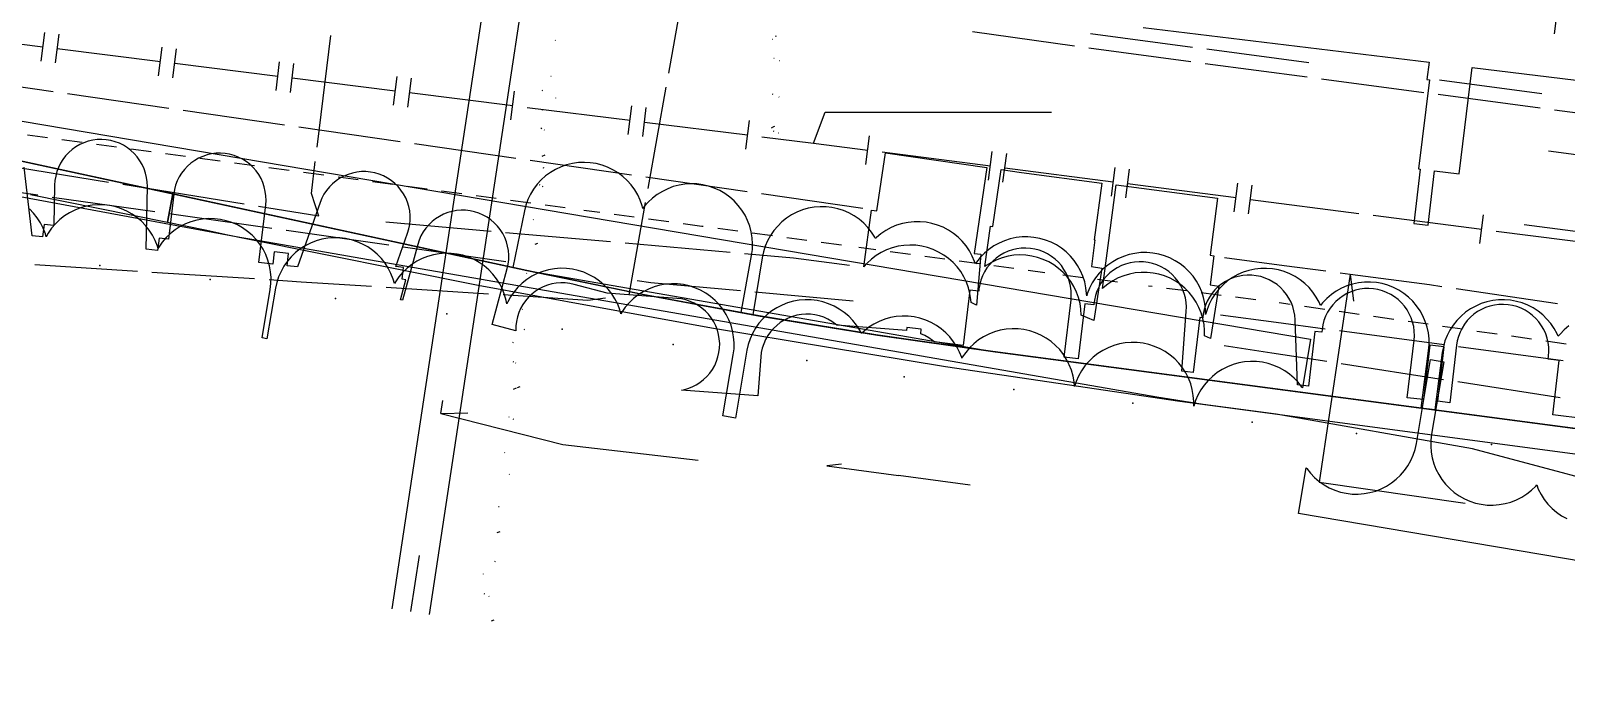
# Model space of a CAD drawing. Header units: metres. Extents: x -3782 to -2031, y 18790 to 19846.
# Drawn here: x -3623.2 to -3570.2, y 18949.6 to 18971.8 of the extents above; entities that cross this region are included whole.
import ezdxf

# ---------------------------------------------------------------- set-up
doc = ezdxf.new("R2010")
doc.units = ezdxf.units.M
for name, color, linetype in [('BOUNDARY', 7, 'Continuous'), ('CURB', 7, 'Continuous'), ('ELECTR_CABLE', 7, 'Continuous'), ('ELECTR_CABLE_COMM', 7, 'Continuous'), ('GAS', 7, 'Continuous'), ('GRASS', 7, 'Continuous'), ('GROUND', 7, 'Continuous'), ('HEAT', 7, 'Continuous'), ('OVERHEAD_POWER_LINE', 7, 'Continuous'), ('ROAD', 7, 'Continuous'), ('SEWER', 7, 'Continuous'), ('TREE', 7, 'Continuous'), ('WATER_PIPELINE', 7, 'Continuous')]:
    doc.layers.add(name, color=color, linetype=linetype)

msp = doc.modelspace()

# ---------------------------------------------------------------- linework, layer by layer
at = {"layer": 'BOUNDARY'}
msp.add_lwpolyline([(-3282.067, 18918.894), (-3491.403, 18946.577), (-3498.417, 18947.192), (-3505.458, 18947.188), (-3512.471, 18946.565), (-3516.836, 18945.785), (-3517.957, 18945.65), (-3519.947, 18945.811), (-3549.93, 18949.758), (-3552.221, 18950.065), (-3554.135, 18950.418), (-3554.181, 18950.436), (-3560.29, 18953.261), (-3566.754, 18955.601), (-3573.395, 18957.376), (-3580.164, 18958.575), (-3582.693, 18958.912), (-3584.287, 18959.157), (-3615.528, 18964.605), (-3615.941, 18964.679), (-3635.722, 18968.342)], dxfattribs=at)
at = {"layer": 'CURB'}
for points in [[(-3637.311, 18969.846), (-3624.107, 18967.448), (-3606.03, 18963.534), (-3589.949, 18960.734), (-3552.443, 18955.778)], [(-3622.58, 18968.12), (-3623.276, 18968.215)], [(-3621.389, 18967.958), (-3622.085, 18968.053)], [(-3620.198, 18967.796), (-3620.894, 18967.891)], [(-3619.006, 18967.634), (-3619.702, 18967.729)], [(-3617.815, 18967.472), (-3618.511, 18967.567)], [(-3616.624, 18967.311), (-3617.32, 18967.405)], [(-3615.432, 18967.149), (-3616.128, 18967.243)], [(-3614.241, 18966.988), (-3614.937, 18967.082)], [(-3613.049, 18966.827), (-3613.745, 18966.921)], [(-3611.858, 18966.666), (-3612.554, 18966.76)], [(-3610.666, 18966.504), (-3611.362, 18966.599)], [(-3609.475, 18966.343), (-3610.171, 18966.437)], [(-3608.283, 18966.182), (-3608.979, 18966.276)], [(-3607.092, 18966.021), (-3607.788, 18966.115)], [(-3605.901, 18965.86), (-3606.596, 18965.954)], [(-3604.709, 18965.698), (-3605.405, 18965.792)], [(-3603.518, 18965.537), (-3604.068, 18965.612)], [(-3602.326, 18965.376), (-3603.022, 18965.47)], [(-3601.135, 18965.215), (-3601.831, 18965.309)], [(-3600, 18965.061), (-3600.639, 18965.148)], [(-3599.943, 18965.053), (-3600, 18965.061)], [(-3598.752, 18964.892), (-3599.448, 18964.986)], [(-3597.56, 18964.731), (-3598.256, 18964.825)], [(-3596.369, 18964.57), (-3597.065, 18964.664)], [(-3595.177, 18964.409), (-3595.873, 18964.503)], [(-3593.986, 18964.247), (-3594.571, 18964.326)], [(-3592.795, 18964.086), (-3593.491, 18964.18)], [(-3591.603, 18963.925), (-3592.299, 18964.019)], [(-3590.412, 18963.764), (-3591.108, 18963.858)], [(-3589.22, 18963.602), (-3589.916, 18963.697)], [(-3588.149, 18963.458), (-3588.725, 18963.535)], [(-3586.836, 18963.289), (-3587.533, 18963.378)], [(-3585.644, 18963.135), (-3586.34, 18963.225)], [(-3584.451, 18962.982), (-3584.573, 18962.998)], [(-3583.259, 18962.829), (-3583.955, 18962.918)], [(-3582.066, 18962.676), (-3582.763, 18962.765)], [(-3580.874, 18962.522), (-3581.57, 18962.612)], [(-3579.682, 18962.363), (-3580.069, 18962.419)], [(-3578.492, 18962.192), (-3579.187, 18962.292)], [(-3577.302, 18962.02), (-3577.997, 18962.121)], [(-3576.112, 18961.849), (-3576.807, 18961.949)], [(-3574.922, 18961.678), (-3575.617, 18961.778)], [(-3573.732, 18961.506), (-3574.427, 18961.607)], [(-3572.542, 18961.335), (-3573.237, 18961.435)], [(-3571.352, 18961.164), (-3572.047, 18961.264)], [(-3570.162, 18960.992), (-3570.857, 18961.093)]]:
    msp.add_lwpolyline(points, dxfattribs=at)
at = {"layer": 'ELECTR_CABLE'}
for points in [[(-3601.135, 18970.359), (-3600.509, 18973.852)], [(-3613.277, 18967.803), (-3612.805, 18971.656)], [(-3597.45, 18971.629), (-3597.421, 18971.643)], [(-3587.13, 18971.284), (-3590.647, 18971.787)], [(-3583.058, 18971.244), (-3586.581, 18971.712)], [(-3605.057, 18971.492), (-3605.044, 18971.485)], [(-3597.548, 18971.518), (-3597.551, 18971.52)], [(-3583.112, 18970.747), (-3586.634, 18971.215)], [(-3579.04, 18970.71), (-3582.562, 18971.178)], [(-3597.498, 18970.857), (-3597.514, 18970.866)], [(-3597.3, 18970.776), (-3597.315, 18970.782)], [(-3579.094, 18970.213), (-3582.616, 18970.681)], [(-3625.889, 18970.231), (-3622.391, 18969.726)], [(-3605.21, 18970.253), (-3605.196, 18970.246)], [(-3575.076, 18969.679), (-3578.599, 18970.147)], [(-3571.003, 18969.642), (-3574.525, 18970.11)], [(-3621.896, 18969.655), (-3618.398, 18969.15)], [(-3605.489, 18969.745), (-3605.505, 18969.756)], [(-3605.05, 18969.498), (-3605.044, 18969.492)], [(-3601.849, 18966.373), (-3601.223, 18969.867)], [(-3597.536, 18969.618), (-3597.552, 18969.627)], [(-3597.322, 18969.528), (-3597.336, 18969.534)], [(-3571.058, 18969.145), (-3574.581, 18969.613)], [(-3617.903, 18969.079), (-3614.405, 18968.575)], [(-3605.472, 18969.071), (-3605.506, 18969.09)], [(-3567.04, 18968.611), (-3570.563, 18969.079)], [(-3613.91, 18968.503), (-3610.412, 18967.999)], [(-3605.518, 18968.436), (-3605.549, 18968.452)], [(-3605.439, 18968.395), (-3605.425, 18968.388)], [(-3597.593, 18968.464), (-3597.504, 18968.509)], [(-3597.504, 18968.509), (-3597.475, 18968.524)], [(-3609.917, 18967.927), (-3606.419, 18967.423)], [(-3597.494, 18968.341), (-3597.518, 18968.351)], [(-3597.344, 18968.281), (-3597.358, 18968.286)], [(-3613.474, 18966.2), (-3613.338, 18967.307)], [(-3605.924, 18967.351), (-3602.426, 18966.847)], [(-3605.41, 18967.52), (-3605.513, 18967.481)], [(-3620.472, 18966.583), (-3624.653, 18967.255)], [(-3605.482, 18967.099), (-3605.448, 18967.081)], [(-3601.932, 18966.776), (-3598.433, 18966.271)], [(-3626.459, 18966.646), (-3622.914, 18966.146)], [(-3615.797, 18965.831), (-3619.978, 18966.504)], [(-3605.609, 18966.507), (-3605.588, 18966.496)], [(-3605.502, 18966.449), (-3605.48, 18966.436)], [(-3622.419, 18966.076), (-3618.875, 18965.575)], [(-3613.213, 18965.416), (-3615.304, 18965.752)], [(-3613.213, 18965.416), (-3613.474, 18966.2)], [(-3602.507, 18962.701), (-3601.937, 18965.881)], [(-3597.939, 18966.2), (-3594.441, 18965.695)], [(-3618.38, 18965.505), (-3614.835, 18965.005)], [(-3607.272, 18964.888), (-3610.901, 18965.211)], [(-3605.82, 18965.298), (-3605.807, 18965.292)], [(-3614.34, 18964.935), (-3614.335, 18964.934)], [(-3614.335, 18964.934), (-3610.797, 18964.425)], [(-3603.145, 18964.522), (-3606.774, 18964.844)], [(-3566.566, 18964.462), (-3571.604, 18965.12)], [(-3610.302, 18964.353), (-3606.759, 18963.843)], [(-3605.668, 18964.471), (-3605.761, 18964.435)], [(-3599.018, 18964.155), (-3602.647, 18964.478)], [(-3596.829, 18963.961), (-3598.52, 18964.111)], [(-3623.016, 18963.742), (-3619.475, 18963.514)], [(-3594.901, 18963.704), (-3596.829, 18963.961)], [(-3581.955, 18963.983), (-3579.888, 18963.71)], [(-3579.888, 18963.71), (-3578.451, 18963.52)], [(-3618.976, 18963.482), (-3615.435, 18963.255)], [(-3614.936, 18963.222), (-3613.826, 18963.151)], [(-3613.826, 18963.151), (-3611.394, 18962.995)], [(-3606.049, 18963.441), (-3606.036, 18963.434)], [(-3602.227, 18963.19), (-3601.759, 18963.123)], [(-3601.759, 18963.123), (-3598.664, 18962.844)], [(-3577.613, 18963.409), (-3578.679, 18956.226)], [(-3577.955, 18963.454), (-3577.613, 18963.409)], [(-3577.613, 18963.409), (-3574.881, 18963.048)], [(-3577.613, 18963.409), (-3577.498, 18962.482)], [(-3610.895, 18962.962), (-3607.354, 18962.735)], [(-3606.855, 18962.703), (-3603.925, 18962.514)], [(-3603.925, 18962.514), (-3603.318, 18962.594)], [(-3598.166, 18962.8), (-3594.768, 18962.494)], [(-3574.881, 18963.048), (-3574.453, 18962.984)], [(-3573.958, 18962.911), (-3570.462, 18962.392)], [(-3606.202, 18962.202), (-3606.188, 18962.195)], [(-3580.164, 18961.739), (-3582.085, 18961.995)], [(-3606.54, 18961.749), (-3606.541, 18961.752)], [(-3606.135, 18961.507), (-3606.112, 18961.494)], [(-3578.474, 18961.514), (-3580.164, 18961.739)], [(-3606.498, 18961.039), (-3606.521, 18961.052)], [(-3581.962, 18960.946), (-3580.321, 18960.692)], [(-3574.367, 18960.967), (-3577.978, 18961.448)], [(-3580.321, 18960.692), (-3578.424, 18960.399)], [(-3570.261, 18960.419), (-3573.872, 18960.9)], [(-3606.49, 18960.374), (-3606.51, 18960.385)], [(-3606.431, 18960.344), (-3606.417, 18960.337)], [(-3577.93, 18960.322), (-3574.393, 18959.775)], [(-3606.403, 18959.469), (-3606.505, 18959.43)], [(-3606.279, 18959.517), (-3606.372, 18959.481)], [(-3573.898, 18959.699), (-3570.361, 18959.152)], [(-3606.66, 18958.486), (-3606.646, 18958.479)], [(-3606.517, 18958.411), (-3606.494, 18958.398)], [(-3606.809, 18957.247), (-3606.795, 18957.24)], [(-3606.646, 18956.5), (-3606.638, 18956.494)], [(-3578.679, 18956.226), (-3573.65, 18955.498)], [(-3607.01, 18955.386), (-3606.996, 18955.379)], [(-3606.968, 18954.511), (-3607.07, 18954.471)], [(-3607.527, 18953.047), (-3607.532, 18953.052)], [(-3607.151, 18953.495), (-3607.131, 18953.485)], [(-3607.489, 18952.357), (-3607.512, 18952.37)], [(-3607.345, 18952.284), (-3607.331, 18952.277)], [(-3607.18, 18951.459), (-3607.272, 18951.421)]]:
    msp.add_lwpolyline(points, dxfattribs=at)
for points in [[(-3590.359, 18964.105), (-3590.517, 18962.345), (-3590.701, 18962.431), (-3590.707, 18962.539), (-3590.739, 18962.743), (-3590.79, 18962.942), (-3590.862, 18963.136), (-3590.951, 18963.321), (-3591.059, 18963.497), (-3591.183, 18963.662), (-3591.322, 18963.813), (-3591.476, 18963.95), (-3591.643, 18964.072), (-3591.821, 18964.176), (-3592.008, 18964.263), (-3592.202, 18964.331), (-3592.402, 18964.379), (-3592.607, 18964.407), (-3592.812, 18964.416), (-3593.018, 18964.404), (-3593.222, 18964.372), (-3593.421, 18964.32), (-3593.615, 18964.249), (-3593.8, 18964.16), (-3593.976, 18964.052), (-3594.141, 18963.928), (-3594.292, 18963.788), (-3594.402, 18963.666), (-3594.141, 18965.62), (-3593.95, 18965.595), (-3593.66, 18967.604), (-3590.162, 18967.099), (-3590.591, 18964.126)], [(-3586.448, 18964.595), (-3586.423, 18964.592), (-3586.545, 18963.678), (-3586.182, 18963.622), (-3586.462, 18961.81), (-3586.896, 18961.994), (-3586.908, 18962.198), (-3586.94, 18962.401), (-3586.991, 18962.601), (-3587.062, 18962.794), (-3587.152, 18962.98), (-3587.259, 18963.156), (-3587.384, 18963.32), (-3587.523, 18963.472), (-3587.677, 18963.609), (-3587.844, 18963.73), (-3588.021, 18963.835), (-3588.208, 18963.921), (-3588.403, 18963.989), (-3588.603, 18964.037), (-3588.807, 18964.066), (-3589.013, 18964.074), (-3589.219, 18964.063), (-3589.422, 18964.031), (-3589.622, 18963.979), (-3589.815, 18963.908), (-3590.001, 18963.818), (-3590.177, 18963.711), (-3590.22, 18963.678), (-3590.034, 18965.073), (-3589.951, 18965.062), (-3589.667, 18967.028), (-3588.965, 18966.926), (-3586.188, 18966.559)], [(-3585.693, 18966.494), (-3582.189, 18966.031), (-3582.449, 18964.062), (-3582.317, 18964.044), (-3582.45, 18963.045), (-3582.15, 18962.999), (-3582.431, 18961.186), (-3582.641, 18961.275), (-3582.639, 18961.465), (-3582.658, 18961.67), (-3582.697, 18961.873), (-3582.756, 18962.07), (-3582.834, 18962.261), (-3582.93, 18962.444), (-3583.043, 18962.616), (-3583.173, 18962.776), (-3583.318, 18962.922), (-3583.476, 18963.054), (-3583.647, 18963.17), (-3583.828, 18963.268), (-3584.018, 18963.348), (-3584.215, 18963.409), (-3584.417, 18963.45), (-3584.622, 18963.472), (-3584.828, 18963.473), (-3585.033, 18963.454), (-3585.235, 18963.415), (-3585.433, 18963.357), (-3585.624, 18963.279), (-3585.806, 18963.183), (-3585.978, 18963.07), (-3586.138, 18962.94), (-3586.166, 18962.912)]]:
    msp.add_lwpolyline(points, close=True, dxfattribs=at)
at = {"layer": 'ELECTR_CABLE_COMM'}
msp.add_lwpolyline([(-3563.318, 18966.669), (-3570.77, 18967.659)], dxfattribs=at)
at = {"layer": 'GAS'}
for points in [[(-3570.566, 18971.717), (-3570.436, 18972.708)], [(-3626.298, 18971.709), (-3622.74, 18971.264)], [(-3622.802, 18970.768), (-3622.678, 18971.76)], [(-3622.306, 18970.706), (-3622.182, 18971.698)], [(-3622.244, 18971.202), (-3618.686, 18970.757)], [(-3618.748, 18970.261), (-3618.624, 18971.253)], [(-3618.252, 18970.199), (-3618.128, 18971.191)], [(-3618.19, 18970.695), (-3614.632, 18970.25)], [(-3614.694, 18969.754), (-3614.57, 18970.746)], [(-3614.198, 18969.692), (-3614.074, 18970.684)], [(-3614.136, 18970.188), (-3610.578, 18969.743)], [(-3610.64, 18969.247), (-3610.516, 18970.239)], [(-3610.144, 18969.185), (-3610.02, 18970.177)], [(-3610.082, 18969.681), (-3606.524, 18969.236)], [(-3606.586, 18968.74), (-3606.462, 18969.732)], [(-3606.028, 18969.174), (-3602.47, 18968.729)], [(-3602.532, 18968.233), (-3602.408, 18969.225)], [(-3602.036, 18968.171), (-3601.912, 18969.163)], [(-3596.141, 18967.938), (-3595.738, 18969.003)], [(-3595.738, 18969.003), (-3587.923, 18969.003)], [(-3601.974, 18968.667), (-3598.416, 18968.222)], [(-3598.478, 18967.726), (-3598.354, 18968.718)], [(-3597.92, 18968.16), (-3596.141, 18967.938)], [(-3596.141, 18967.938), (-3594.27, 18967.696)], [(-3594.333, 18967.2), (-3594.206, 18968.192)], [(-3593.774, 18967.632), (-3590.031, 18967.15)], [(-3590.095, 18966.654), (-3589.967, 18967.646)], [(-3589.599, 18966.59), (-3589.471, 18967.582)], [(-3589.535, 18967.086), (-3585.792, 18966.604)], [(-3585.856, 18966.108), (-3585.728, 18967.099)], [(-3585.36, 18966.044), (-3585.232, 18967.035)], [(-3585.296, 18966.54), (-3581.553, 18966.057)], [(-3581.617, 18965.561), (-3581.489, 18966.553)], [(-3581.121, 18965.497), (-3580.993, 18966.489)], [(-3581.057, 18965.993), (-3577.314, 18965.511)], [(-3576.818, 18965.447), (-3573.075, 18964.964)], [(-3573.139, 18964.468), (-3573.011, 18965.46)], [(-3572.579, 18964.9), (-3568.836, 18964.418)]]:
    msp.add_lwpolyline(points, dxfattribs=at)
at = {"layer": 'GRASS'}
msp.add_lwpolyline([(-3623.165, 18966.164), (-3618.435, 18965.212), (-3618.253, 18966.181), (-3624.107, 18967.448)], dxfattribs=at)
msp.add_lwpolyline([(-3589.949, 18960.734), (-3593.99, 18961.311), (-3598.018, 18961.97), (-3602.032, 18962.711), (-3606.03, 18963.534), (-3618.253, 18966.181), (-3618.435, 18965.212), (-3617.76, 18965.071), (-3617.084, 18964.929), (-3616.409, 18964.785), (-3615.735, 18964.641), (-3607.711, 18963.03), (-3599.661, 18961.556), (-3591.588, 18960.218), (-3583.493, 18959.018), (-3553.545, 18955.032), (-3554.162, 18950.325), (-3553.186, 18950.194), (-3552.443, 18955.778)], close=True, dxfattribs=at)
at = {"layer": 'GROUND'}
msp.add_lwpolyline([(-3624.107, 18967.448), (-3618.253, 18966.181), (-3606.03, 18963.534), (-3602.012, 18962.707), (-3597.979, 18961.963), (-3593.931, 18961.302), (-3589.871, 18960.724), (-3552.443, 18955.778), (-3553.18, 18950.242), (-3554.135, 18950.418), (-3554.181, 18950.436), (-3560.29, 18953.261), (-3566.754, 18955.601), (-3573.395, 18957.376), (-3580.164, 18958.575), (-3582.693, 18958.912), (-3584.287, 18959.157), (-3615.528, 18964.605), (-3615.941, 18964.679), (-3635.722, 18968.342)], dxfattribs=at)
at = {"layer": 'HEAT'}
for points in [[(-3609.644, 18958.693), (-3605.786, 18984.193)], [(-3608.358, 18958.498), (-3604.501, 18983.999)], [(-3609.001, 18958.596), (-3608.932, 18959.051)], [(-3610.679, 18951.848), (-3609.644, 18958.693)], [(-3609.394, 18951.654), (-3608.358, 18958.498)], [(-3609.001, 18958.596), (-3608.067, 18958.617)], [(-3609.001, 18958.596), (-3604.79, 18957.528)], [(-3604.79, 18957.528), (-3600.116, 18956.982)], [(-3610.036, 18951.751), (-3609.743, 18953.69)]]:
    msp.add_lwpolyline(points, dxfattribs=at)
at = {"layer": 'OVERHEAD_POWER_LINE'}
for points in [[(-3595.172, 18956.85), (-3595.684, 18956.785)], [(-3595.684, 18956.785), (-3593.207, 18956.449)], [(-3590.729, 18956.122), (-3593.207, 18956.449)]]:
    msp.add_lwpolyline(points, dxfattribs=at)
at = {"layer": 'ROAD'}
msp.add_lwpolyline([(-3570.069, 18961.622), (-3570.227, 18961.489), (-3570.37, 18961.341), (-3570.431, 18961.265), (-3570.469, 18961.354), (-3570.569, 18961.534), (-3570.686, 18961.704), (-3570.82, 18961.861), (-3570.968, 18962.004), (-3571.129, 18962.133), (-3571.302, 18962.244), (-3571.485, 18962.339), (-3571.677, 18962.415), (-3571.875, 18962.471), (-3572.078, 18962.508), (-3572.283, 18962.525), (-3572.489, 18962.522), (-3572.694, 18962.498), (-3572.896, 18962.455), (-3573.092, 18962.392), (-3573.281, 18962.31), (-3573.461, 18962.21), (-3573.631, 18962.093), (-3573.788, 18961.96), (-3573.931, 18961.812), (-3574.059, 18961.65), (-3574.171, 18961.477), (-3574.266, 18961.294), (-3574.341, 18961.102), (-3574.398, 18960.904), (-3574.435, 18960.701), (-3574.697, 18958.719), (-3575.167, 18958.781), (-3574.905, 18960.763), (-3574.888, 18960.969), (-3574.891, 18961.175), (-3574.914, 18961.38), (-3574.958, 18961.581), (-3575.021, 18961.777), (-3575.103, 18961.966), (-3575.203, 18962.147), (-3575.32, 18962.316), (-3575.453, 18962.473), (-3575.601, 18962.617), (-3575.762, 18962.745), (-3575.936, 18962.857), (-3576.119, 18962.951), (-3576.31, 18963.027), (-3576.509, 18963.083), (-3576.711, 18963.12), (-3576.917, 18963.137), (-3577.123, 18963.134), (-3577.327, 18963.111), (-3577.529, 18963.067), (-3577.725, 18963.004), (-3577.914, 18962.922), (-3578.094, 18962.822), (-3578.264, 18962.705), (-3578.421, 18962.572), (-3578.565, 18962.424), (-3578.637, 18962.333), (-3578.683, 18962.44), (-3578.783, 18962.62), (-3578.9, 18962.789), (-3579.033, 18962.947), (-3579.182, 18963.09), (-3579.343, 18963.218), (-3579.516, 18963.33), (-3579.699, 18963.424), (-3579.891, 18963.5), (-3580.089, 18963.557), (-3580.292, 18963.594), (-3580.497, 18963.611), (-3580.703, 18963.607), (-3580.908, 18963.584), (-3581.109, 18963.54), (-3581.306, 18963.477), (-3581.495, 18963.396), (-3581.675, 18963.296), (-3581.844, 18963.178), (-3582.002, 18963.045), (-3582.145, 18962.897), (-3582.273, 18962.736), (-3582.385, 18962.563), (-3582.479, 18962.379), (-3582.555, 18962.188), (-3582.603, 18962.019), (-3582.606, 18962.194), (-3582.63, 18962.399), (-3582.673, 18962.601), (-3582.736, 18962.797), (-3582.818, 18962.986), (-3582.918, 18963.166), (-3583.035, 18963.336), (-3583.168, 18963.493), (-3583.316, 18963.636), (-3583.478, 18963.765), (-3583.651, 18963.876), (-3583.834, 18963.971), (-3584.026, 18964.046), (-3584.224, 18964.103), (-3584.427, 18964.14), (-3584.632, 18964.157), (-3584.838, 18964.154), (-3585.043, 18964.13), (-3585.244, 18964.087), (-3585.441, 18964.024), (-3585.63, 18963.942), (-3585.81, 18963.842), (-3585.979, 18963.725), (-3586.137, 18963.592), (-3586.28, 18963.444), (-3586.408, 18963.282), (-3586.52, 18963.109), (-3586.614, 18962.926), (-3586.69, 18962.734), (-3586.709, 18962.666), (-3586.711, 18962.737), (-3586.734, 18962.942), (-3586.777, 18963.143), (-3586.84, 18963.339), (-3586.922, 18963.528), (-3587.022, 18963.709), (-3587.139, 18963.878), (-3587.273, 18964.035), (-3587.421, 18964.179), (-3587.582, 18964.307), (-3587.755, 18964.419), (-3587.938, 18964.513), (-3588.13, 18964.589), (-3588.328, 18964.645), (-3588.531, 18964.682), (-3588.736, 18964.699), (-3588.942, 18964.696), (-3589.147, 18964.673), (-3589.349, 18964.629), (-3589.545, 18964.566), (-3589.734, 18964.484), (-3589.914, 18964.384), (-3590.084, 18964.267), (-3590.241, 18964.134), (-3590.384, 18963.986), (-3590.512, 18963.825), (-3590.553, 18963.762), (-3590.578, 18963.845), (-3590.658, 18964.035), (-3590.756, 18964.216), (-3590.872, 18964.386), (-3591.004, 18964.545), (-3591.15, 18964.69), (-3591.31, 18964.82), (-3591.482, 18964.933), (-3591.664, 18965.029), (-3591.855, 18965.107), (-3592.053, 18965.166), (-3592.255, 18965.205), (-3592.46, 18965.224), (-3592.667, 18965.222), (-3592.872, 18965.201), (-3593.073, 18965.16), (-3593.27, 18965.099), (-3593.46, 18965.019), (-3593.641, 18964.92), (-3593.812, 18964.805), (-3593.971, 18964.673), (-3593.999, 18964.644), (-3594.024, 18964.694), (-3594.136, 18964.867), (-3594.265, 18965.028), (-3594.408, 18965.176), (-3594.566, 18965.309), (-3594.735, 18965.426), (-3594.915, 18965.526), (-3595.105, 18965.607), (-3595.301, 18965.67), (-3595.502, 18965.713), (-3595.707, 18965.737), (-3595.913, 18965.74), (-3596.119, 18965.722), (-3596.321, 18965.685), (-3596.519, 18965.628), (-3596.711, 18965.552), (-3596.894, 18965.458), (-3597.067, 18965.346), (-3597.228, 18965.218), (-3597.376, 18965.074), (-3597.509, 18964.917), (-3597.626, 18964.747), (-3597.726, 18964.567), (-3597.808, 18964.378), (-3597.871, 18964.181), (-3597.914, 18963.98), (-3598.236, 18962.011), (-3598.639, 18962.086), (-3598.277, 18964.052), (-3598.249, 18964.257), (-3598.242, 18964.463), (-3598.255, 18964.668), (-3598.288, 18964.872), (-3598.341, 18965.071), (-3598.413, 18965.264), (-3598.504, 18965.449), (-3598.612, 18965.624), (-3598.737, 18965.788), (-3598.878, 18965.939), (-3599.032, 18966.075), (-3599.199, 18966.196), (-3599.378, 18966.299), (-3599.565, 18966.385), (-3599.76, 18966.451), (-3599.961, 18966.499), (-3600.165, 18966.526), (-3600.371, 18966.533), (-3600.577, 18966.52), (-3600.78, 18966.487), (-3600.979, 18966.434), (-3601.172, 18966.362), (-3601.357, 18966.272), (-3601.533, 18966.163), (-3601.696, 18966.038), (-3601.847, 18965.898), (-3601.983, 18965.743), (-3602.029, 18965.68), (-3602.051, 18965.768), (-3602.119, 18965.963), (-3602.206, 18966.15), (-3602.31, 18966.327), (-3602.432, 18966.493), (-3602.57, 18966.647), (-3602.721, 18966.786), (-3602.886, 18966.91), (-3603.062, 18967.017), (-3603.248, 18967.106), (-3603.441, 18967.177), (-3603.641, 18967.228), (-3603.845, 18967.26), (-3604.05, 18967.271), (-3604.256, 18967.263), (-3604.46, 18967.234), (-3604.661, 18967.185), (-3604.855, 18967.117), (-3605.042, 18967.03), (-3605.219, 18966.925), (-3605.386, 18966.803), (-3605.539, 18966.666), (-3605.679, 18966.514), (-3605.803, 18966.349), (-3605.91, 18966.173), (-3605.999, 18965.988), (-3606.07, 18965.794), (-3606.121, 18965.594), (-3606.523, 18963.641), (-3618.253, 18966.181), (-3624.107, 18967.448)], dxfattribs=at)
at = {"layer": 'SEWER'}
for points in [[(-3584.762, 18971.935), (-3574.892, 18970.733), (-3574.964, 18970.137), (-3574.876, 18970.127), (-3575.251, 18967.047), (-3575.196, 18967.04), (-3575.421, 18965.157), (-3574.925, 18965.099), (-3574.7, 18966.981), (-3573.85, 18966.879), (-3573.403, 18970.552), (-3547.791, 18967.433)], [(-3569.497, 18958.417), (-3570.615, 18958.549), (-3570.394, 18960.423), (-3570.778, 18960.468), (-3570.764, 18960.58), (-3570.754, 18960.736), (-3570.758, 18960.893), (-3570.778, 18961.049), (-3570.814, 18961.202), (-3570.864, 18961.351), (-3570.928, 18961.494), (-3571.006, 18961.63), (-3571.097, 18961.758), (-3571.2, 18961.877), (-3571.315, 18961.984), (-3571.439, 18962.08), (-3571.572, 18962.164), (-3571.713, 18962.233), (-3571.859, 18962.289), (-3572.011, 18962.33), (-3572.166, 18962.356), (-3572.322, 18962.367), (-3572.479, 18962.362), (-3572.635, 18962.342), (-3572.788, 18962.307), (-3572.937, 18962.257), (-3573.08, 18962.193), (-3573.216, 18962.115), (-3573.344, 18962.024), (-3573.463, 18961.92), (-3573.57, 18961.806), (-3573.666, 18961.682), (-3573.75, 18961.549), (-3573.819, 18961.408), (-3573.875, 18961.261), (-3573.916, 18961.11), (-3573.942, 18960.955), (-3574.177, 18958.969), (-3574.588, 18959.017), (-3574.366, 18960.898), (-3574.862, 18960.957), (-3575.084, 18959.076), (-3575.643, 18959.141), (-3575.408, 18961.127), (-3575.398, 18961.284), (-3575.402, 18961.441), (-3575.422, 18961.597), (-3575.458, 18961.75), (-3575.508, 18961.898), (-3575.572, 18962.042), (-3575.65, 18962.178), (-3575.741, 18962.306), (-3575.844, 18962.424), (-3575.958, 18962.532), (-3576.083, 18962.628), (-3576.216, 18962.711), (-3576.356, 18962.781), (-3576.503, 18962.837), (-3576.655, 18962.878), (-3576.81, 18962.904), (-3576.966, 18962.915), (-3577.123, 18962.91), (-3577.279, 18962.89), (-3577.432, 18962.855), (-3577.581, 18962.805), (-3577.724, 18962.741), (-3577.86, 18962.662), (-3577.988, 18962.571), (-3578.106, 18962.468), (-3578.214, 18962.354), (-3578.31, 18962.23), (-3578.393, 18962.097), (-3578.463, 18961.956), (-3578.519, 18961.809), (-3578.56, 18961.658), (-3578.586, 18961.503), (-3578.598, 18961.404), (-3578.834, 18961.433), (-3579.057, 18959.544), (-3579.435, 18959.589), (-3579.513, 18961.833), (-3579.526, 18961.989), (-3579.554, 18962.144), (-3579.597, 18962.294), (-3579.655, 18962.44), (-3579.727, 18962.58), (-3579.813, 18962.712), (-3579.91, 18962.835), (-3580.02, 18962.947), (-3580.14, 18963.049), (-3580.269, 18963.138), (-3580.406, 18963.214), (-3580.55, 18963.276), (-3580.7, 18963.324), (-3580.854, 18963.357), (-3581.01, 18963.374), (-3581.167, 18963.377), (-3581.323, 18963.364), (-3581.478, 18963.335), (-3581.628, 18963.292), (-3581.774, 18963.234), (-3581.914, 18963.162), (-3582.046, 18963.077), (-3582.169, 18962.979), (-3582.281, 18962.869), (-3582.383, 18962.75), (-3582.472, 18962.62), (-3582.548, 18962.483), (-3582.61, 18962.339), (-3582.658, 18962.189), (-3582.691, 18962.036), (-3582.706, 18961.896), (-3582.806, 18961.908), (-3583.029, 18960.013), (-3583.424, 18960.06), (-3583.27, 18962.121), (-3583.266, 18962.278), (-3583.277, 18962.435), (-3583.304, 18962.59), (-3583.345, 18962.741), (-3583.402, 18962.888), (-3583.472, 18963.028), (-3583.556, 18963.161), (-3583.652, 18963.285), (-3583.76, 18963.399), (-3583.879, 18963.501), (-3584.007, 18963.592), (-3584.144, 18963.669), (-3584.287, 18963.733), (-3584.436, 18963.783), (-3584.59, 18963.817), (-3584.745, 18963.837), (-3584.902, 18963.841), (-3585.059, 18963.829), (-3585.214, 18963.803), (-3585.365, 18963.761), (-3585.512, 18963.705), (-3585.652, 18963.634), (-3585.785, 18963.551), (-3585.909, 18963.454), (-3586.022, 18963.346), (-3586.125, 18963.227), (-3586.216, 18963.099), (-3586.293, 18962.962), (-3586.357, 18962.819), (-3586.407, 18962.67), (-3586.441, 18962.517), (-3586.461, 18962.361), (-3586.462, 18962.346), (-3586.777, 18962.384), (-3587.002, 18960.481), (-3587.484, 18960.538), (-3587.251, 18962.526), (-3587.24, 18962.682), (-3587.245, 18962.839), (-3587.265, 18962.995), (-3587.3, 18963.148), (-3587.35, 18963.297), (-3587.415, 18963.44), (-3587.493, 18963.576), (-3587.584, 18963.704), (-3587.687, 18963.822), (-3587.802, 18963.93), (-3587.926, 18964.026), (-3588.059, 18964.109), (-3588.2, 18964.179), (-3588.347, 18964.234), (-3588.498, 18964.275), (-3588.653, 18964.301), (-3588.81, 18964.312), (-3588.967, 18964.307), (-3589.122, 18964.287), (-3589.275, 18964.252), (-3589.424, 18964.202), (-3589.567, 18964.137), (-3589.703, 18964.059), (-3589.831, 18963.968), (-3589.95, 18963.865), (-3590.057, 18963.75), (-3590.153, 18963.626), (-3590.236, 18963.493), (-3590.306, 18963.352), (-3590.362, 18963.205), (-3590.403, 18963.054), (-3590.429, 18962.899), (-3590.438, 18962.822), (-3590.749, 18962.859), (-3590.974, 18960.95), (-3591.966, 18961.067), (-3592.028, 18961.121), (-3592.157, 18961.211), (-3592.293, 18961.289), (-3592.436, 18961.353), (-3592.437, 18961.353), (-3592.418, 18961.512), (-3592.915, 18961.571), (-3592.928, 18961.46), (-3595.329, 18961.643), (-3595.38, 18961.687), (-3595.508, 18961.778), (-3595.644, 18961.855), (-3595.788, 18961.919), (-3595.937, 18961.969), (-3596.09, 18962.004), (-3596.246, 18962.023), (-3596.403, 18962.027), (-3596.559, 18962.016), (-3596.714, 18961.99), (-3596.865, 18961.948), (-3597.012, 18961.892), (-3597.152, 18961.822), (-3597.285, 18961.738), (-3597.409, 18961.642), (-3597.523, 18961.534), (-3597.626, 18961.415), (-3597.717, 18961.287), (-3597.794, 18961.15), (-3597.858, 18961.007), (-3597.908, 18960.858), (-3597.943, 18960.705), (-3597.962, 18960.549), (-3598.064, 18959.206), (-3600.701, 18959.406), (-3600.631, 18959.418), (-3600.48, 18959.46), (-3600.333, 18959.516), (-3600.193, 18959.586), (-3600.06, 18959.67), (-3599.936, 18959.766), (-3599.822, 18959.874), (-3599.719, 18959.993), (-3599.629, 18960.121), (-3599.551, 18960.258), (-3599.487, 18960.401), (-3599.438, 18960.55), (-3599.403, 18960.703), (-3599.383, 18960.859), (-3599.379, 18961.016), (-3599.391, 18961.173), (-3599.417, 18961.327), (-3599.459, 18961.479), (-3599.515, 18961.625), (-3599.585, 18961.766), (-3599.669, 18961.899), (-3599.765, 18962.023), (-3599.873, 18962.136), (-3599.992, 18962.239), (-3600.12, 18962.33), (-3600.257, 18962.408), (-3600.4, 18962.471), (-3600.549, 18962.521), (-3600.702, 18962.556), (-3600.858, 18962.575), (-3603.126, 18962.747), (-3603.259, 18962.75), (-3604.398, 18963.058), (-3604.552, 18963.092), (-3604.708, 18963.11), (-3604.865, 18963.113), (-3605.021, 18963.101), (-3605.176, 18963.073), (-3605.327, 18963.03), (-3605.473, 18962.973), (-3605.613, 18962.901), (-3605.745, 18962.816), (-3605.868, 18962.719), (-3605.981, 18962.61), (-3606.083, 18962.491), (-3606.173, 18962.362), (-3606.249, 18962.225), (-3606.312, 18962.081), (-3606.36, 18961.931), (-3606.394, 18961.778), (-3606.412, 18961.622), (-3606.415, 18961.465), (-3606.414, 18961.451), (-3607.234, 18961.672), (-3606.712, 18963.603), (-3606.679, 18963.757), (-3606.661, 18963.913), (-3606.658, 18964.07), (-3606.67, 18964.226), (-3606.698, 18964.381), (-3606.741, 18964.532), (-3606.798, 18964.678), (-3606.869, 18964.818), (-3606.954, 18964.95), (-3607.052, 18965.073), (-3607.161, 18965.186), (-3607.28, 18965.288), (-3607.409, 18965.378), (-3607.546, 18965.454), (-3607.69, 18965.517), (-3607.839, 18965.565), (-3607.993, 18965.599), (-3608.149, 18965.617), (-3608.306, 18965.62), (-3608.462, 18965.608), (-3608.617, 18965.58), (-3608.768, 18965.537), (-3608.914, 18965.48), (-3609.054, 18965.408), (-3609.186, 18965.323), (-3609.309, 18965.226), (-3609.422, 18965.117), (-3609.524, 18964.998), (-3609.614, 18964.869), (-3609.69, 18964.732), (-3609.753, 18964.588), (-3609.801, 18964.438), (-3610.323, 18962.508), (-3610.398, 18962.528), (-3610.211, 18963.219), (-3610.34, 18963.234), (-3610.291, 18963.645), (-3610.556, 18963.677), (-3610.152, 18964.823), (-3610.107, 18964.973), (-3610.078, 18965.127), (-3610.063, 18965.284), (-3610.064, 18965.441), (-3610.08, 18965.597), (-3610.111, 18965.751), (-3610.158, 18965.901), (-3610.218, 18966.045), (-3610.293, 18966.183), (-3610.381, 18966.314), (-3610.481, 18966.434), (-3610.593, 18966.545), (-3610.715, 18966.644), (-3610.846, 18966.731), (-3610.984, 18966.804), (-3611.13, 18966.863), (-3611.28, 18966.908), (-3611.434, 18966.938), (-3611.591, 18966.953), (-3611.748, 18966.952), (-3611.904, 18966.936), (-3612.058, 18966.904), (-3612.208, 18966.858), (-3612.352, 18966.797), (-3612.491, 18966.722), (-3612.621, 18966.635), (-3612.742, 18966.534), (-3612.852, 18966.423), (-3612.951, 18966.301), (-3613.038, 18966.17), (-3613.111, 18966.031), (-3613.17, 18965.886), (-3613.954, 18963.661), (-3614.312, 18963.703), (-3614.263, 18964.12), (-3614.76, 18964.179), (-3614.809, 18963.761), (-3615.283, 18963.817), (-3615.049, 18965.802), (-3615.038, 18965.959), (-3615.043, 18966.116), (-3615.063, 18966.272), (-3615.098, 18966.425), (-3615.148, 18966.574), (-3615.212, 18966.717), (-3615.29, 18966.853), (-3615.382, 18966.981), (-3615.485, 18967.099), (-3615.599, 18967.207), (-3615.723, 18967.303), (-3615.856, 18967.386), (-3615.997, 18967.456), (-3616.144, 18967.512), (-3616.295, 18967.553), (-3616.45, 18967.579), (-3616.607, 18967.59), (-3616.764, 18967.585), (-3616.919, 18967.565), (-3617.072, 18967.53), (-3617.221, 18967.48), (-3617.365, 18967.416), (-3617.501, 18967.338), (-3617.629, 18967.246), (-3617.747, 18967.143), (-3617.855, 18967.029), (-3617.951, 18966.905), (-3618.034, 18966.772), (-3618.104, 18966.631), (-3618.16, 18966.484), (-3618.201, 18966.333), (-3618.227, 18966.178), (-3618.411, 18964.615), (-3618.732, 18964.653), (-3618.781, 18964.23), (-3619.171, 18964.276), (-3619.136, 18966.438), (-3619.141, 18966.595), (-3619.162, 18966.751), (-3619.198, 18966.904), (-3619.248, 18967.052), (-3619.313, 18967.195), (-3619.392, 18967.331), (-3619.483, 18967.459), (-3619.587, 18967.577), (-3619.701, 18967.684), (-3619.826, 18967.78), (-3619.959, 18967.862), (-3620.1, 18967.932), (-3620.247, 18967.987), (-3620.399, 18968.028), (-3620.554, 18968.053), (-3620.711, 18968.063), (-3620.868, 18968.058), (-3621.023, 18968.038), (-3621.176, 18968.002), (-3621.325, 18967.951), (-3621.468, 18967.886), (-3621.604, 18967.808), (-3621.731, 18967.716), (-3621.849, 18967.613), (-3621.957, 18967.498), (-3622.052, 18967.374), (-3622.135, 18967.24), (-3622.204, 18967.099), (-3622.26, 18966.952), (-3622.3, 18966.801), (-3622.326, 18966.646), (-3622.336, 18966.489), (-3622.358, 18965.086), (-3622.703, 18965.127), (-3622.754, 18964.698), (-3623.107, 18964.739), (-3623.382, 18967.103)]]:
    msp.add_lwpolyline(points, dxfattribs=at)
at = {"layer": 'TREE'}
for p in [(-3620.78, 18963.709), (-3616.964, 18963.23), (-3612.642, 18962.571), (-3608.794, 18962.035), (-3604.816, 18961.514), (-3600.979, 18960.98), (-3596.367, 18960.428), (-3593.016, 18959.861), (-3589.226, 18959.424), (-3585.112, 18958.955), (-3580.992, 18958.295), (-3577.4, 18957.909), (-3572.736, 18957.53)]:
    msp.add_point(p, dxfattribs=at)
at = {"layer": 'WATER_PIPELINE'}
for points in [[(-3657.405, 18974.45), (-3578.979, 18961.161), (-3579.263, 18959.485), (-3579.28, 18959.512), (-3579.407, 18959.674), (-3579.55, 18959.822), (-3579.706, 18959.956), (-3579.875, 18960.074), (-3580.055, 18960.175), (-3580.244, 18960.258), (-3580.44, 18960.322), (-3580.641, 18960.366), (-3580.846, 18960.391), (-3581.052, 18960.395), (-3581.257, 18960.379), (-3581.46, 18960.343), (-3581.658, 18960.287), (-3581.85, 18960.212), (-3582.034, 18960.119), (-3582.208, 18960.008), (-3582.37, 18959.88), (-3582.519, 18959.738), (-3582.653, 18959.581), (-3582.77, 18959.412), (-3582.871, 18959.233), (-3582.954, 18959.044), (-3583.016, 18958.854), (-3583.013, 18959.015), (-3583.029, 18959.22), (-3583.065, 18959.423), (-3583.12, 18959.621), (-3583.195, 18959.813), (-3583.289, 18959.997), (-3583.4, 18960.171), (-3583.527, 18960.333), (-3583.67, 18960.481), (-3583.826, 18960.615), (-3583.995, 18960.733), (-3584.175, 18960.834), (-3584.364, 18960.917), (-3584.56, 18960.981), (-3584.761, 18961.025), (-3584.966, 18961.05), (-3585.172, 18961.054), (-3585.377, 18961.038), (-3585.58, 18961.002), (-3585.778, 18960.946), (-3585.97, 18960.871), (-3586.154, 18960.778), (-3586.328, 18960.667), (-3586.49, 18960.539), (-3586.639, 18960.397), (-3586.773, 18960.24), (-3586.89, 18960.071), (-3586.991, 18959.892), (-3587.074, 18959.703), (-3587.13, 18959.53), (-3587.143, 18959.689), (-3587.179, 18959.892), (-3587.234, 18960.09), (-3587.309, 18960.282), (-3587.403, 18960.466), (-3587.514, 18960.64), (-3587.641, 18960.802), (-3587.784, 18960.95), (-3587.94, 18961.084), (-3588.109, 18961.202), (-3588.289, 18961.303), (-3588.478, 18961.386), (-3588.674, 18961.45), (-3588.875, 18961.494), (-3589.08, 18961.519), (-3589.286, 18961.523), (-3589.491, 18961.507), (-3589.694, 18961.471), (-3589.892, 18961.415), (-3590.084, 18961.34), (-3590.268, 18961.247), (-3590.442, 18961.136), (-3590.604, 18961.008), (-3590.753, 18960.866), (-3590.887, 18960.709), (-3591.004, 18960.54), (-3591.02, 18960.513), (-3591.024, 18960.528), (-3591.099, 18960.72), (-3591.193, 18960.904), (-3591.304, 18961.078), (-3591.431, 18961.24), (-3591.574, 18961.388), (-3591.73, 18961.522), (-3591.899, 18961.64), (-3592.079, 18961.741), (-3592.268, 18961.824), (-3592.464, 18961.888), (-3592.665, 18961.932), (-3592.87, 18961.957), (-3593.076, 18961.961), (-3593.281, 18961.945), (-3593.484, 18961.909), (-3593.682, 18961.853), (-3593.874, 18961.778), (-3594.058, 18961.685), (-3594.232, 18961.574), (-3594.394, 18961.446), (-3594.487, 18961.358), (-3594.544, 18961.47), (-3594.655, 18961.644), (-3594.782, 18961.806), (-3594.925, 18961.954), (-3595.081, 18962.088), (-3595.25, 18962.206), (-3595.43, 18962.307), (-3595.619, 18962.39), (-3595.815, 18962.454), (-3596.016, 18962.498), (-3596.221, 18962.523), (-3596.427, 18962.527), (-3596.632, 18962.511), (-3596.835, 18962.475), (-3597.033, 18962.419), (-3597.225, 18962.344), (-3597.409, 18962.251), (-3597.583, 18962.14), (-3597.745, 18962.012), (-3597.894, 18961.87), (-3598.028, 18961.713), (-3598.145, 18961.544), (-3598.246, 18961.365), (-3598.329, 18961.176), (-3598.393, 18960.98), (-3598.437, 18960.779), (-3598.834, 18958.44), (-3599.267, 18958.513), (-3598.908, 18960.629), (-3598.884, 18960.834), (-3598.88, 18961.04), (-3598.896, 18961.245), (-3598.932, 18961.448), (-3598.987, 18961.646), (-3599.062, 18961.838), (-3599.156, 18962.022), (-3599.267, 18962.196), (-3599.394, 18962.358), (-3599.537, 18962.506), (-3599.693, 18962.64), (-3599.862, 18962.758), (-3600.042, 18962.859), (-3600.231, 18962.942), (-3600.427, 18963.006), (-3600.628, 18963.05), (-3600.833, 18963.075), (-3601.039, 18963.079), (-3601.244, 18963.063), (-3601.447, 18963.027), (-3601.645, 18962.971), (-3601.837, 18962.896), (-3602.021, 18962.803), (-3602.195, 18962.692), (-3602.357, 18962.564), (-3602.506, 18962.422), (-3602.64, 18962.265), (-3602.757, 18962.096), (-3602.786, 18962.045), (-3602.824, 18962.18), (-3602.899, 18962.372), (-3602.993, 18962.556), (-3603.104, 18962.73), (-3603.231, 18962.892), (-3603.374, 18963.04), (-3603.53, 18963.174), (-3603.699, 18963.292), (-3603.879, 18963.393), (-3604.068, 18963.476), (-3604.264, 18963.54), (-3604.465, 18963.584), (-3604.67, 18963.609), (-3604.876, 18963.613), (-3605.081, 18963.597), (-3605.284, 18963.561), (-3605.482, 18963.505), (-3605.674, 18963.43), (-3605.858, 18963.337), (-3606.032, 18963.226), (-3606.194, 18963.098), (-3606.343, 18962.956), (-3606.477, 18962.799), (-3606.594, 18962.63), (-3606.695, 18962.451), (-3606.725, 18962.382), (-3606.747, 18962.503), (-3606.802, 18962.701), (-3606.877, 18962.893), (-3606.971, 18963.077), (-3607.082, 18963.251), (-3607.209, 18963.413), (-3607.352, 18963.561), (-3607.508, 18963.695), (-3607.677, 18963.813), (-3607.857, 18963.914), (-3608.046, 18963.997), (-3608.242, 18964.061), (-3608.443, 18964.105), (-3608.648, 18964.13), (-3608.854, 18964.134), (-3609.059, 18964.118), (-3609.262, 18964.082), (-3609.46, 18964.026), (-3609.652, 18963.951), (-3609.836, 18963.858), (-3610.01, 18963.747), (-3610.172, 18963.619), (-3610.321, 18963.477), (-3610.455, 18963.32), (-3610.572, 18963.151), (-3610.608, 18963.087), (-3610.65, 18963.237), (-3610.725, 18963.429), (-3610.819, 18963.613), (-3610.93, 18963.787), (-3611.057, 18963.949), (-3611.2, 18964.097), (-3611.356, 18964.231), (-3611.525, 18964.349), (-3611.705, 18964.45), (-3611.894, 18964.533), (-3612.09, 18964.597), (-3612.291, 18964.641), (-3612.496, 18964.666), (-3612.702, 18964.67), (-3612.907, 18964.654), (-3613.11, 18964.618), (-3613.308, 18964.562), (-3613.5, 18964.487), (-3613.684, 18964.394), (-3613.858, 18964.283), (-3614.02, 18964.155), (-3614.169, 18964.013), (-3614.303, 18963.856), (-3614.42, 18963.687), (-3614.521, 18963.508), (-3614.604, 18963.319), (-3614.668, 18963.123), (-3614.712, 18962.922), (-3615.007, 18961.18), (-3615.176, 18961.209), (-3614.893, 18962.879), (-3614.869, 18963.084), (-3614.865, 18963.29), (-3614.881, 18963.495), (-3614.917, 18963.698), (-3614.972, 18963.896), (-3615.047, 18964.088), (-3615.141, 18964.272), (-3615.252, 18964.446), (-3615.379, 18964.608), (-3615.522, 18964.756), (-3615.678, 18964.89), (-3615.847, 18965.008), (-3616.027, 18965.109), (-3616.216, 18965.192), (-3616.412, 18965.256), (-3616.613, 18965.3), (-3616.818, 18965.325), (-3617.024, 18965.329), (-3617.229, 18965.313), (-3617.432, 18965.277), (-3617.63, 18965.221), (-3617.822, 18965.146), (-3618.006, 18965.053), (-3618.18, 18964.942), (-3618.342, 18964.814), (-3618.491, 18964.672), (-3618.625, 18964.515), (-3618.742, 18964.346), (-3618.767, 18964.302), (-3618.788, 18964.376), (-3618.863, 18964.568), (-3618.957, 18964.752), (-3619.068, 18964.926), (-3619.195, 18965.088), (-3619.338, 18965.236), (-3619.494, 18965.37), (-3619.663, 18965.488), (-3619.843, 18965.589), (-3620.032, 18965.672), (-3620.228, 18965.736), (-3620.429, 18965.78), (-3620.634, 18965.805), (-3620.84, 18965.809), (-3621.045, 18965.793), (-3621.248, 18965.757), (-3621.446, 18965.701), (-3621.638, 18965.626), (-3621.822, 18965.533), (-3621.996, 18965.422), (-3622.158, 18965.294), (-3622.307, 18965.152), (-3622.441, 18964.995), (-3622.558, 18964.826), (-3622.627, 18964.704), (-3622.656, 18964.807), (-3622.731, 18964.999), (-3622.825, 18965.183), (-3622.936, 18965.357), (-3623.063, 18965.519), (-3623.206, 18965.667)], [(-3552.811, 18950.642), (-3579.396, 18955.146), (-3579.129, 18956.72), (-3579.112, 18956.694), (-3578.985, 18956.532), (-3578.842, 18956.383), (-3578.685, 18956.249), (-3578.516, 18956.131), (-3578.337, 18956.03), (-3578.148, 18955.948), (-3577.952, 18955.884), (-3577.751, 18955.839), (-3577.546, 18955.815), (-3577.34, 18955.811), (-3577.135, 18955.827), (-3576.932, 18955.863), (-3576.733, 18955.918), (-3576.541, 18955.993), (-3576.358, 18956.087), (-3576.184, 18956.198), (-3576.022, 18956.325), (-3575.873, 18956.468), (-3575.739, 18956.624), (-3575.621, 18956.793), (-3575.52, 18956.973), (-3575.438, 18957.162), (-3575.374, 18957.358), (-3575.329, 18957.559), (-3574.838, 18960.459), (-3574.382, 18960.382), (-3574.806, 18957.881), (-3574.831, 18957.676), (-3574.835, 18957.47), (-3574.819, 18957.265), (-3574.783, 18957.062), (-3574.727, 18956.863), (-3574.652, 18956.671), (-3574.559, 18956.488), (-3574.448, 18956.314), (-3574.321, 18956.152), (-3574.178, 18956.003), (-3574.021, 18955.869), (-3573.852, 18955.751), (-3573.673, 18955.65), (-3573.484, 18955.568), (-3573.288, 18955.504), (-3573.087, 18955.459), (-3572.882, 18955.435), (-3572.676, 18955.431), (-3572.471, 18955.447), (-3572.268, 18955.483), (-3572.069, 18955.538), (-3571.877, 18955.613), (-3571.694, 18955.707), (-3571.52, 18955.818), (-3571.358, 18955.945), (-3571.209, 18956.088), (-3571.175, 18956.128), (-3571.119, 18955.986), (-3571.026, 18955.803), (-3570.915, 18955.629), (-3570.788, 18955.467), (-3570.645, 18955.318), (-3570.488, 18955.184), (-3570.319, 18955.066), (-3570.14, 18954.965)]]:
    msp.add_lwpolyline(points, dxfattribs=at)

doc.saveas('drawing.dxf')
